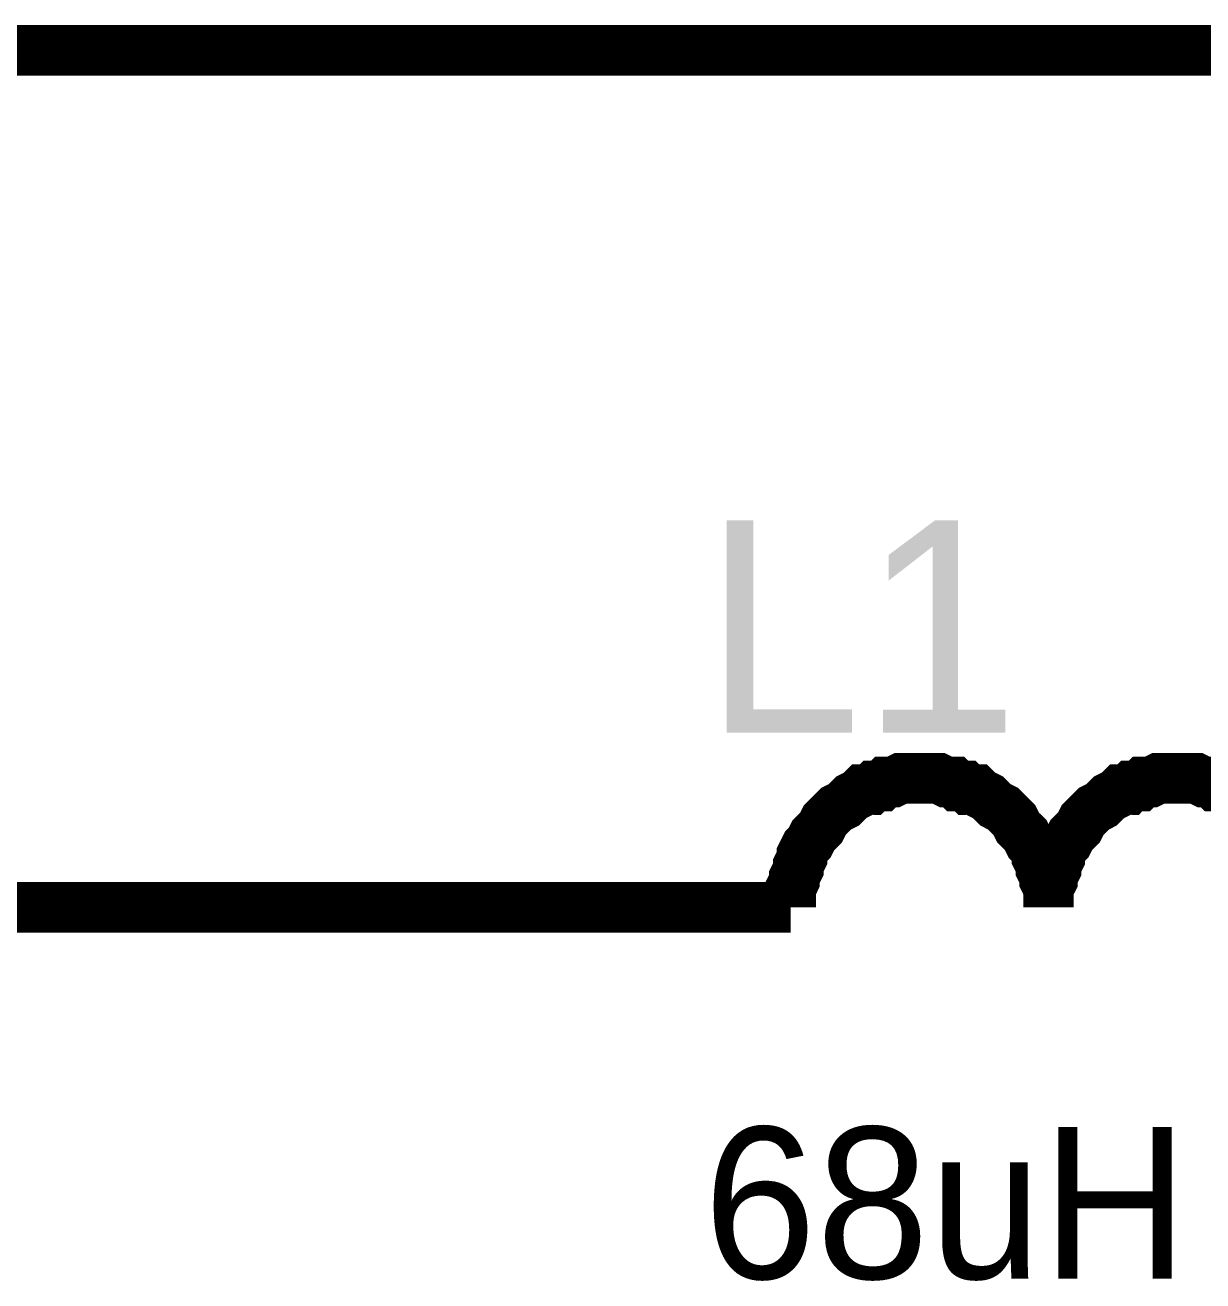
# Model space of a CAD drawing. Header units: inches. Extents: x 0 to 22.3, y 0 to 15.7.
# Drawn here: x 15.2319 to 15.5065, y 13.7122 to 14.0051 of the extents above; entities that cross this region are included whole.
import ezdxf

# ---------------------------------------------------------------- set-up
doc = ezdxf.new("R2010")
doc.units = ezdxf.units.IN
doc.header["$MEASUREMENT"] = 0
doc.layers.add('Sheet', color=255, linetype='Continuous')

msp = doc.modelspace()

# ---------------------------------------------------------------- linework, layer by layer
at = {"layer": 'Sheet'}
for points in [[(15.10006, 13.99917, 0.0118, 0.0118, 0), (16.00006, 13.99917, 0.0118, 0.0118, 0)], [(15.44043, 13.82944, 0.0118, 0.0118, 0), (15.43867, 13.82944, 0.0118, 0.0118, 0), (15.4369, 13.82944, 0.0118, 0.0118, 0), (15.43601, 13.82944, 0.0118, 0.0118, 0), (15.43425, 13.82855, 0.0118, 0.0118, 0), (15.43248, 13.82855, 0.0118, 0.0118, 0), (15.43159, 13.82767, 0.0118, 0.0118, 0), (15.42982, 13.82767, 0.0118, 0.0118, 0), (15.42894, 13.82678, 0.0118, 0.0118, 0), (15.42717, 13.82678, 0.0118, 0.0118, 0), (15.42629, 13.8259, 0.0118, 0.0118, 0), (15.42452, 13.82502, 0.0118, 0.0118, 0), (15.42364, 13.82413, 0.0118, 0.0118, 0), (15.42275, 13.82325, 0.0118, 0.0118, 0), (15.42098, 13.82236, 0.0118, 0.0118, 0), (15.4201, 13.82148, 0.0118, 0.0118, 0), (15.41922, 13.8206, 0.0118, 0.0118, 0), (15.41833, 13.81971, 0.0118, 0.0118, 0), (15.41745, 13.81794, 0.0118, 0.0118, 0), (15.41656, 13.81706, 0.0118, 0.0118, 0), (15.41568, 13.81618, 0.0118, 0.0118, 0), (15.4148, 13.81441, 0.0118, 0.0118, 0), (15.41391, 13.81352, 0.0118, 0.0118, 0), (15.41303, 13.81176, 0.0118, 0.0118, 0), (15.41303, 13.81087, 0.0118, 0.0118, 0), (15.41214, 13.8091, 0.0118, 0.0118, 0), (15.41214, 13.80822, 0.0118, 0.0118, 0), (15.41126, 13.80645, 0.0118, 0.0118, 0), (15.41126, 13.80557, 0.0118, 0.0118, 0), (15.41038, 13.8038, 0.0118, 0.0118, 0), (15.41038, 13.80203, 0.0118, 0.0118, 0), (15.41038, 13.80115, 0.0118, 0.0118, 0), (15.41038, 13.79938, 0.0118, 0.0118, 0)], [(15.47049, 13.79938, 0.0118, 0.0118, 0), (15.47049, 13.80115, 0.0118, 0.0118, 0), (15.47049, 13.80203, 0.0118, 0.0118, 0), (15.47049, 13.8038, 0.0118, 0.0118, 0), (15.46961, 13.80557, 0.0118, 0.0118, 0), (15.46961, 13.80645, 0.0118, 0.0118, 0), (15.46872, 13.80822, 0.0118, 0.0118, 0), (15.46872, 13.8091, 0.0118, 0.0118, 0), (15.46784, 13.81087, 0.0118, 0.0118, 0), (15.46784, 13.81176, 0.0118, 0.0118, 0), (15.46696, 13.81352, 0.0118, 0.0118, 0), (15.46607, 13.81441, 0.0118, 0.0118, 0), (15.46519, 13.81618, 0.0118, 0.0118, 0), (15.4643, 13.81706, 0.0118, 0.0118, 0), (15.46342, 13.81794, 0.0118, 0.0118, 0), (15.46254, 13.81971, 0.0118, 0.0118, 0), (15.46165, 13.8206, 0.0118, 0.0118, 0), (15.46077, 13.82148, 0.0118, 0.0118, 0), (15.45988, 13.82236, 0.0118, 0.0118, 0), (15.45812, 13.82325, 0.0118, 0.0118, 0), (15.45723, 13.82413, 0.0118, 0.0118, 0), (15.45635, 13.82502, 0.0118, 0.0118, 0), (15.45458, 13.8259, 0.0118, 0.0118, 0), (15.45369, 13.82678, 0.0118, 0.0118, 0), (15.45193, 13.82678, 0.0118, 0.0118, 0), (15.45104, 13.82767, 0.0118, 0.0118, 0), (15.44927, 13.82767, 0.0118, 0.0118, 0), (15.44839, 13.82855, 0.0118, 0.0118, 0), (15.44662, 13.82855, 0.0118, 0.0118, 0), (15.44485, 13.82944, 0.0118, 0.0118, 0), (15.44397, 13.82944, 0.0118, 0.0118, 0), (15.4422, 13.82944, 0.0118, 0.0118, 0), (15.44043, 13.82944, 0.0118, 0.0118, 0)], [(15.50055, 13.82944, 0.0118, 0.0118, 0), (15.49878, 13.82944, 0.0118, 0.0118, 0), (15.49701, 13.82944, 0.0118, 0.0118, 0), (15.49613, 13.82944, 0.0118, 0.0118, 0), (15.49436, 13.82855, 0.0118, 0.0118, 0), (15.49259, 13.82855, 0.0118, 0.0118, 0), (15.49171, 13.82767, 0.0118, 0.0118, 0), (15.48994, 13.82767, 0.0118, 0.0118, 0), (15.48906, 13.82678, 0.0118, 0.0118, 0), (15.48729, 13.82678, 0.0118, 0.0118, 0), (15.48641, 13.8259, 0.0118, 0.0118, 0), (15.48464, 13.82502, 0.0118, 0.0118, 0), (15.48375, 13.82413, 0.0118, 0.0118, 0), (15.48287, 13.82325, 0.0118, 0.0118, 0), (15.4811, 13.82236, 0.0118, 0.0118, 0), (15.48022, 13.82148, 0.0118, 0.0118, 0), (15.47933, 13.8206, 0.0118, 0.0118, 0), (15.47845, 13.81971, 0.0118, 0.0118, 0), (15.47757, 13.81794, 0.0118, 0.0118, 0), (15.47668, 13.81706, 0.0118, 0.0118, 0), (15.4758, 13.81618, 0.0118, 0.0118, 0), (15.47491, 13.81441, 0.0118, 0.0118, 0), (15.47403, 13.81352, 0.0118, 0.0118, 0), (15.47314, 13.81176, 0.0118, 0.0118, 0), (15.47314, 13.81087, 0.0118, 0.0118, 0), (15.47226, 13.8091, 0.0118, 0.0118, 0), (15.47226, 13.80822, 0.0118, 0.0118, 0), (15.47138, 13.80645, 0.0118, 0.0118, 0), (15.47138, 13.80557, 0.0118, 0.0118, 0), (15.47049, 13.8038, 0.0118, 0.0118, 0), (15.47049, 13.80203, 0.0118, 0.0118, 0), (15.47049, 13.80115, 0.0118, 0.0118, 0), (15.47049, 13.79938, 0.0118, 0.0118, 0)], [(15.51381, 13.82678, 0.0118, 0.0118, 0), (15.51204, 13.82678, 0.0118, 0.0118, 0), (15.51116, 13.82767, 0.0118, 0.0118, 0), (15.50939, 13.82767, 0.0118, 0.0118, 0), (15.50851, 13.82855, 0.0118, 0.0118, 0), (15.50674, 13.82855, 0.0118, 0.0118, 0), (15.50497, 13.82944, 0.0118, 0.0118, 0), (15.50409, 13.82944, 0.0118, 0.0118, 0), (15.50232, 13.82944, 0.0118, 0.0118, 0), (15.50055, 13.82944, 0.0118, 0.0118, 0)], [(15.30075, 13.79938, 0.0118, 0.0118, 0), (15.20085, 13.79938, 0.0118, 0.0118, 0), (15.10006, 13.79938, 0.0118, 0.0118, 0)], [(15.40065, 13.79938, 0.0118, 0.0118, 0), (15.30075, 13.79938, 0.0118, 0.0118, 0)], [(15.40065, 13.79938, 0.0118, 0.0118, 0), (15.41038, 13.79938, 0.0118, 0.0118, 0)], [(15.41038, 13.79938, 0.0118, 0.0118, 0), (15.41038, 13.79938, 0.0118, 0.0118, 0), (15.41038, 13.79938, 0.0118, 0.0118, 0), (15.41038, 13.79938, 0.0118, 0.0118, 0), (15.41038, 13.79938, 0.0118, 0.0118, 0), (15.41038, 13.79938, 0.0118, 0.0118, 0), (15.41038, 13.79938, 0.0118, 0.0118, 0), (15.41038, 13.79938, 0.0118, 0.0118, 0), (15.41038, 13.79938, 0.0118, 0.0118, 0), (15.41038, 13.79938, 0.0118, 0.0118, 0), (15.41038, 13.79938, 0.0118, 0.0118, 0), (15.41038, 13.79938, 0.0118, 0.0118, 0), (15.41038, 13.79938, 0.0118, 0.0118, 0), (15.41038, 13.79938, 0.0118, 0.0118, 0), (15.41038, 13.79938, 0.0118, 0.0118, 0), (15.41038, 13.79938, 0.0118, 0.0118, 0), (15.41038, 13.79938, 0.0118, 0.0118, 0), (15.41038, 13.79938, 0.0118, 0.0118, 0), (15.41038, 13.79938, 0.0118, 0.0118, 0), (15.41038, 13.79938, 0.0118, 0.0118, 0), (15.41038, 13.79938, 0.0118, 0.0118, 0), (15.41038, 13.79938, 0.0118, 0.0118, 0), (15.41038, 13.79938, 0.0118, 0.0118, 0), (15.41038, 13.79938, 0.0118, 0.0118, 0), (15.41038, 13.79938, 0.0118, 0.0118, 0), (15.41038, 13.79938, 0.0118, 0.0118, 0), (15.41038, 13.79938, 0.0118, 0.0118, 0), (15.41038, 13.79938, 0.0118, 0.0118, 0), (15.41038, 13.79938, 0.0118, 0.0118, 0), (15.41038, 13.79938, 0.0118, 0.0118, 0), (15.41038, 13.79938, 0.0118, 0.0118, 0), (15.41038, 13.79938, 0.0118, 0.0118, 0), (15.41038, 13.79938, 0.0118, 0.0118, 0)], [(15.47049, 13.79938, 0.0118, 0.0118, 0), (15.47049, 13.79938, 0.0118, 0.0118, 0), (15.47049, 13.79938, 0.0118, 0.0118, 0), (15.47049, 13.79938, 0.0118, 0.0118, 0), (15.47049, 13.79938, 0.0118, 0.0118, 0), (15.47049, 13.79938, 0.0118, 0.0118, 0), (15.47049, 13.79938, 0.0118, 0.0118, 0), (15.47049, 13.79938, 0.0118, 0.0118, 0), (15.47049, 13.79938, 0.0118, 0.0118, 0), (15.47049, 13.79938, 0.0118, 0.0118, 0), (15.47049, 13.79938, 0.0118, 0.0118, 0), (15.47049, 13.79938, 0.0118, 0.0118, 0), (15.47049, 13.79938, 0.0118, 0.0118, 0), (15.47049, 13.79938, 0.0118, 0.0118, 0), (15.47049, 13.79938, 0.0118, 0.0118, 0), (15.47049, 13.79938, 0.0118, 0.0118, 0), (15.47049, 13.79938, 0.0118, 0.0118, 0), (15.47049, 13.79938, 0.0118, 0.0118, 0), (15.47049, 13.79938, 0.0118, 0.0118, 0), (15.47049, 13.79938, 0.0118, 0.0118, 0), (15.47049, 13.79938, 0.0118, 0.0118, 0), (15.47049, 13.79938, 0.0118, 0.0118, 0), (15.47049, 13.79938, 0.0118, 0.0118, 0), (15.47049, 13.79938, 0.0118, 0.0118, 0), (15.47049, 13.79938, 0.0118, 0.0118, 0), (15.47049, 13.79938, 0.0118, 0.0118, 0), (15.47049, 13.79938, 0.0118, 0.0118, 0), (15.47049, 13.79938, 0.0118, 0.0118, 0), (15.47049, 13.79938, 0.0118, 0.0118, 0), (15.47049, 13.79938, 0.0118, 0.0118, 0), (15.47049, 13.79938, 0.0118, 0.0118, 0), (15.47049, 13.79938, 0.0118, 0.0118, 0), (15.47049, 13.79938, 0.0118, 0.0118, 0)]]:
    msp.add_lwpolyline(points, format="xyseb", dxfattribs=at)

# ---------------------------------------------------------------- texts
for s, height, p in [('L1', 0.049505, (15.39004, 13.84005)), ('68uH', 0.03536, (15.39004, 13.71275))]:
    msp.add_text(s, height=height, dxfattribs=at).set_placement(p)

doc.saveas('drawing.dxf')
